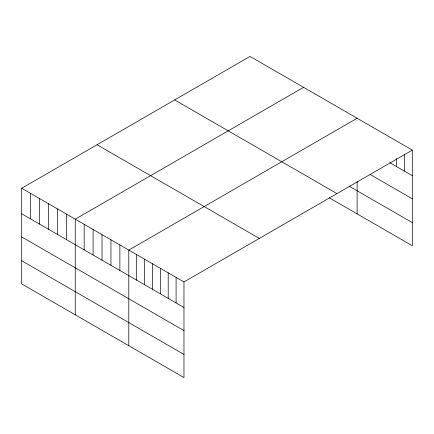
<?xml version="1.0" encoding="UTF-8"?>
<svg xmlns="http://www.w3.org/2000/svg" width="434" height="434" viewBox="0 0 434 434"><rect width="100%" height="100%" fill="white"/><g stroke="black" fill="none" stroke-linecap="round" stroke-linejoin="round"><path stroke-width="0.65" d="M21.7 188.248L183.973 281.937L183.973 377.575L21.7 283.89L21.7 188.248L250.027 56.425L412.3 150.11L412.3 245.752L329.238 197.796M303.578 87.343L75.25 219.165L75.25 314.807M357.128 118.26L128.8 250.082L128.8 345.724M183.973 281.937L412.3 150.11M389.781 162.658L412.3 175.656M370.077 174.414L412.3 198.788M349.316 186.257L412.3 222.62M174.68 99.928L336.952 193.613M97.048 144.744L259.32 238.434M21.7 213.794L183.973 307.484M21.7 236.926L183.973 330.61M21.7 260.758L183.973 354.442M404.417 154.303L404.417 171.11M396.535 158.491L396.535 166.558M357.128 181.499L357.128 213.897M176.09 277.386L176.09 302.932M168.208 272.834L168.208 298.38M160.325 268.283L160.325 293.829M152.448 263.731L152.448 289.277M144.565 259.185L144.565 284.731M136.683 254.633L136.683 280.18M119.876 244.928L119.876 270.474M110.952 239.774L110.952 265.32M102.023 234.62L102.023 260.167M93.098 229.472L93.098 255.018M84.174 224.318L84.174 249.865M66.326 214.011L66.326 239.557M57.402 208.857L57.402 234.403M48.472 203.709L48.472 229.25M39.548 198.555L39.548 224.101M30.624 193.401L30.624 218.948"/></g></svg>
